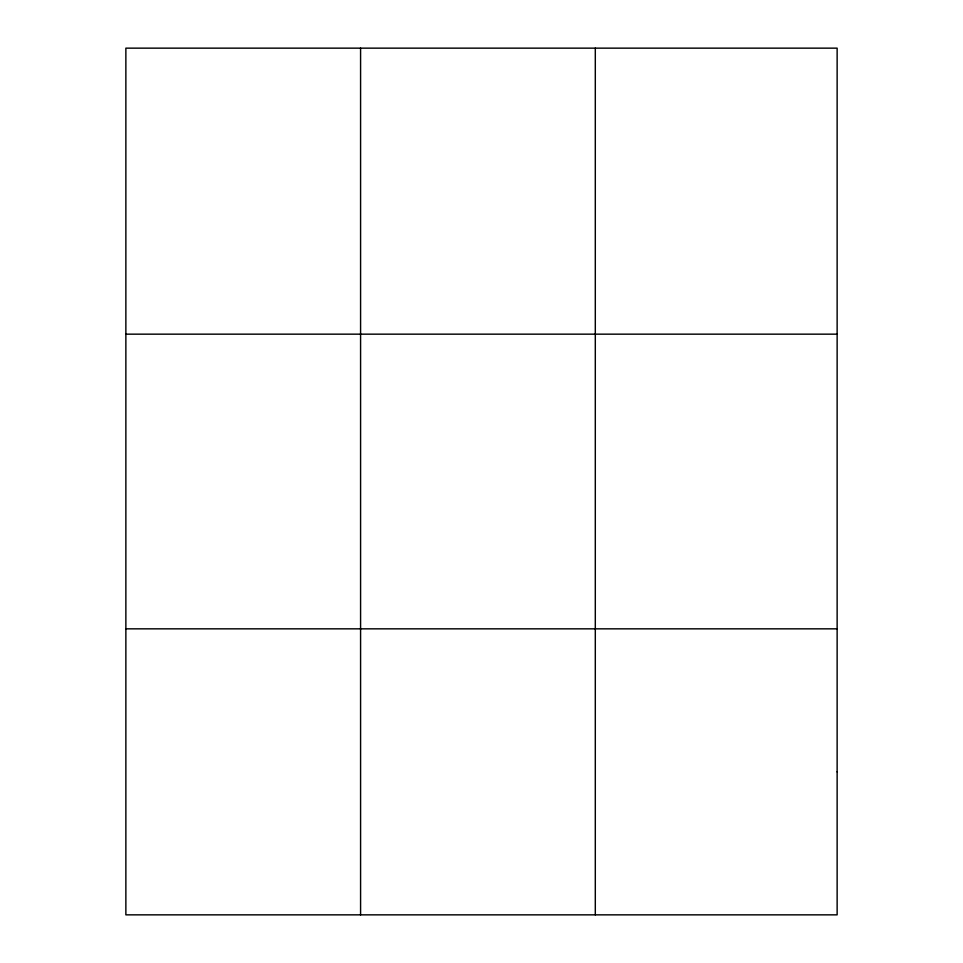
<?xml version="1.0" encoding="UTF-8"?>
<svg xmlns="http://www.w3.org/2000/svg" width="963" height="963" viewBox="0 0 963 963"><rect width="100%" height="100%" fill="white"/><g stroke="black" fill="none" stroke-linecap="round" stroke-linejoin="round"><path stroke-width="1.44" d="M360.583 48.15L360.583 914.85M595.303 48.15L595.303 914.85M125.864 334.161L837.136 334.161M125.864 628.839L837.136 628.839M837.136 771.845L837.136 914.85L125.864 914.85L125.864 48.15L837.136 48.15L837.136 771.845"/></g></svg>
